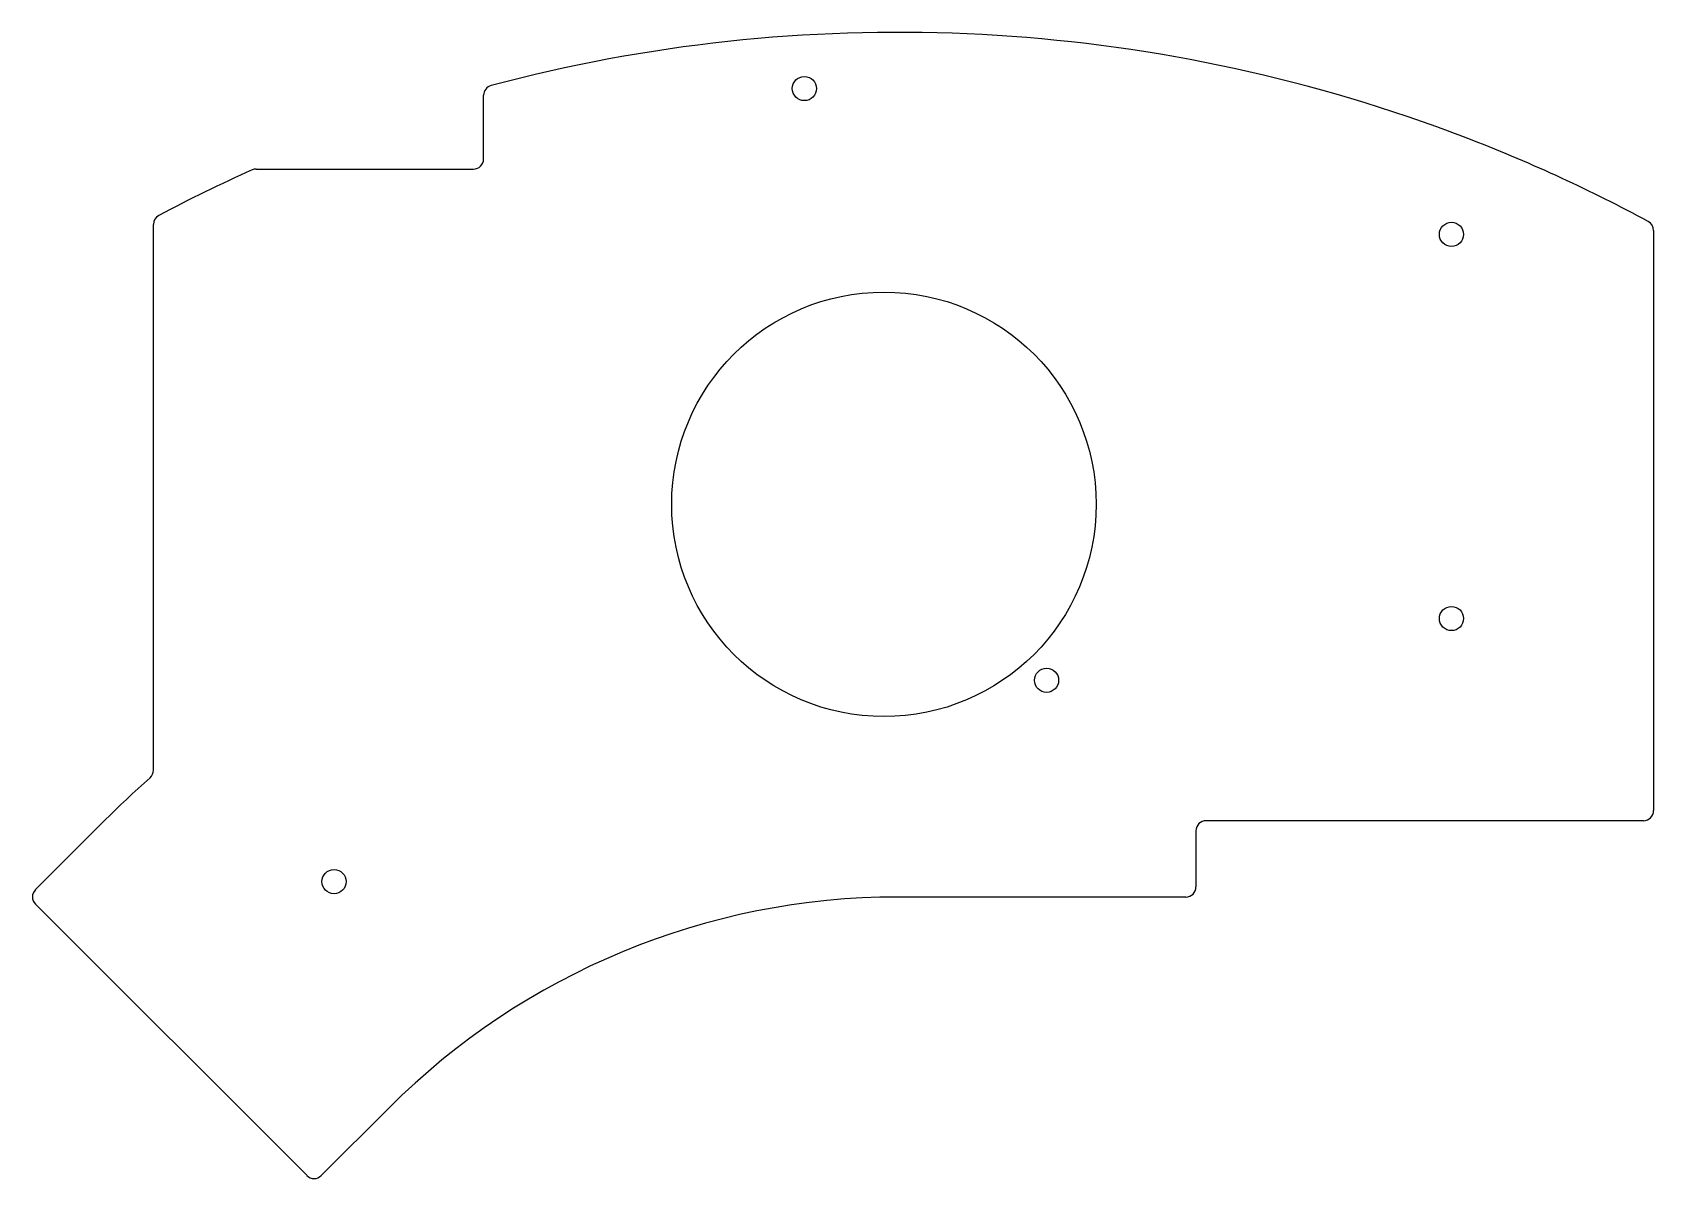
# Model space of a CAD drawing. Extents: x -75 to 86, y -53 to 60.
import ezdxf

# ---------------------------------------------------------------- set-up
doc = ezdxf.new("R2010")
doc.units = 0
doc.header["$MEASUREMENT"] = 0
doc.layers.add('MODELSKETCH_VISIBLE', color=7, linetype='CONTINUOUS')

msp = doc.modelspace()

# ---------------------------------------------------------------- linework, layer by layer
at = {"layer": 'MODELSKETCH_VISIBLE'}
for p, q in [((-30.16, 47.66), (-30.16, 53.98)), ((-52.7, 46.66), (-31.16, 46.66)), ((-62.91, -12.96), (-62.91, 41.18)), ((85.89, 40.58), (85.89, -16.97)), ((-74.62, -24.82), (-67.88, -18.08)), ((40.5, -18.97), (40.5, -24.54)), ((84.89, -17.97), (41.5, -17.97)), ((39.5, -25.54), (10.93, -25.54)), ((-47.67, -53.17), (-74.62, -26.23)), ((-39.53, -46.44), (-46.26, -53.17))]:
    msp.add_line(p, q, dxfattribs=at)
for centre, radius in [((1.66, 54.65), 1.2), ((65.84, 40.18), 1.2), ((9.55, 13.41), 21.05), ((65.84, 2.08), 1.2), ((25.68, -4.04), 1.2), ((-44.99, -24.01), 1.2)]:
    msp.add_circle(centre, radius, dxfattribs=at)
for centre, radius, start, end in [((10.93, -96.89), 157.11, 70.1066, 104.8807), ((-29.16, 53.98), 1, 104.8807, 180), ((10.93, -96.89), 157.11, 68.7355, 70.1066), ((10.93, -96.89), 157.11, 61.7196, 68.7355), ((-52.7, 45.66), 1, 90, 114.0533), ((-31.16, 47.66), 1, 270, 0), ((10.93, -96.89), 157.11, 114.0532, 117.8138), ((-61.91, 41.18), 1, 117.8138, 180), ((84.89, 40.58), 1, 0, 61.7196), ((10.93, -96.89), 111.45, 131.7234, 135), ((-63.91, -12.96), 1, 311.7234, 0), ((84.89, -16.97), 1, 270, 0), ((41.5, -18.97), 1, 90, 180), ((-73.91, -25.53), 1, 135, 225), ((10.93, -96.89), 71.35, 90, 135), ((39.5, -24.54), 1, 270, 0), ((-46.97, -52.47), 1, 225, 315)]:
    msp.add_arc(centre, radius, start, end, dxfattribs=at)

doc.saveas('drawing.dxf')
